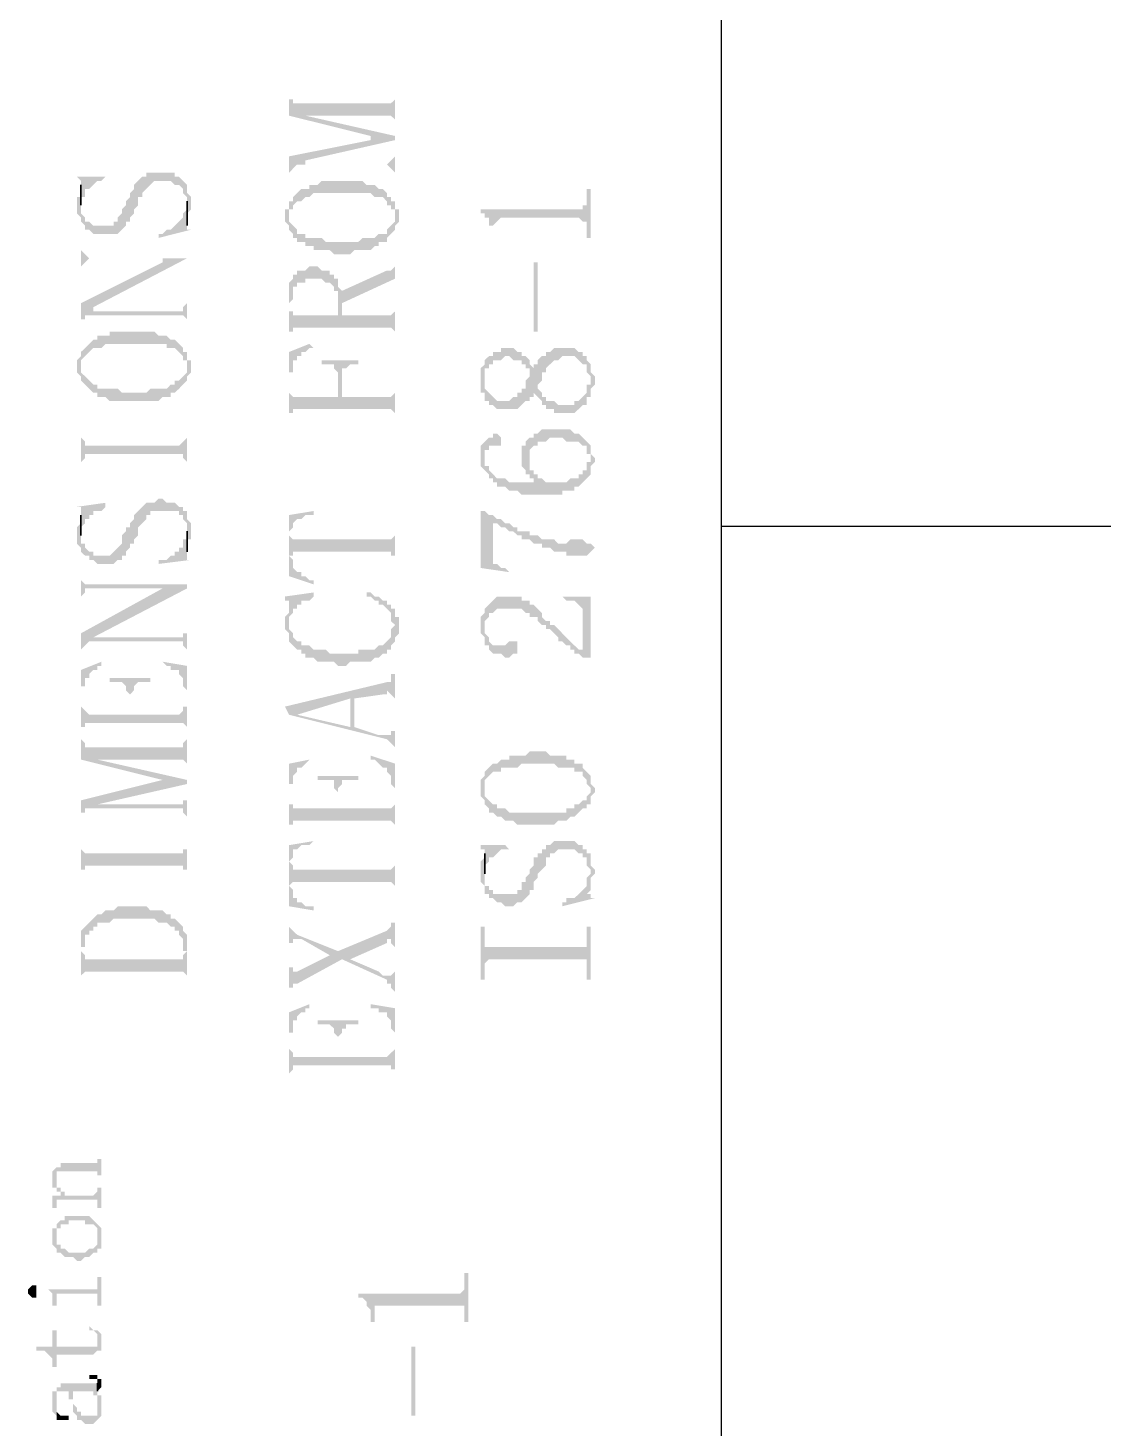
# Model space of a CAD drawing. Header units: inches. Extents: x 3613 to 8393, y -2205 to -794.
# Drawn here: x 3625.07 to 3636.98, y -1324.52 to -1309.01 of the extents above; entities that cross this region are included whole.
import ezdxf

# ---------------------------------------------------------------- set-up
doc = ezdxf.new("R2010")
doc.units = ezdxf.units.IN
doc.header["$MEASUREMENT"] = 0

msp = doc.modelspace()

# ---------------------------------------------------------------- hatches: boundary and pattern name
at = {"transparency": 33554559}
for points in [[(3627.961, -1309.758), (3627.961, -1309.984), (3628.864, -1310.209), (3628.864, -1310.255), (3629.135, -1310.255), (3629.135, -1310.209), (3628.142, -1309.984), (3628.142, -1309.984), (3628.051, -1309.848), (3628.006, -1309.848), (3628.006, -1309.803), (3627.961, -1309.803)], [(3628.051, -1309.848), (3628.142, -1309.984), (3629.089, -1309.984), (3629.135, -1310.029), (3629.135, -1310.074), (3629.135, -1309.758), (3629.135, -1309.803), (3629.135, -1309.803), (3629.089, -1309.848), (3629.044, -1309.848)], [(3627.961, -1310.435), (3627.961, -1310.616), (3627.961, -1310.616), (3628.006, -1310.57), (3628.006, -1310.57), (3628.051, -1310.525), (3628.142, -1310.48), (3629.135, -1310.255), (3628.864, -1310.255)], [(3628.051, -1310.525), (3629.044, -1310.525), (3629.089, -1310.57), (3629.089, -1310.57), (3629.135, -1310.616), (3629.135, -1310.435), (3629.135, -1310.435), (3629.089, -1310.48), (3629.089, -1310.48), (3629.044, -1310.525), (3628.142, -1310.525), (3628.142, -1310.48)], [(3625.614, -1310.977), (3625.614, -1311.067), (3625.614, -1311.067), (3625.659, -1311.112), (3625.659, -1311.157), (3625.659, -1311.157), (3625.705, -1311.202), (3625.705, -1311.247), (3625.75, -1311.247), (3625.795, -1311.293), (3626.066, -1311.293), (3626.111, -1311.247), (3626.111, -1311.247), (3626.156, -1311.202), (3626.156, -1311.157), (3626.201, -1311.157), (3626.201, -1311.112), (3626.246, -1311.067), (3626.246, -1311.022), (3626.291, -1310.977), (3626.291, -1310.886), (3626.336, -1310.886), (3626.336, -1310.841), (3626.382, -1310.796), (3626.382, -1310.796), (3626.427, -1310.751), (3626.427, -1310.751), (3626.472, -1310.706), (3626.652, -1310.706), (3626.697, -1310.751), (3626.743, -1310.751), (3626.788, -1310.796), (3626.788, -1310.841), (3626.833, -1310.886), (3626.833, -1311.112), (3626.833, -1311.067), (3626.833, -1311.067), (3626.878, -1311.022), (3626.878, -1310.932), (3626.878, -1310.886), (3626.878, -1310.886), (3626.833, -1310.841), (3626.833, -1310.751), (3626.833, -1310.751), (3626.788, -1310.706), (3626.788, -1310.706), (3626.743, -1310.661), (3626.697, -1310.661), (3626.697, -1310.616), (3626.382, -1310.616), (3626.382, -1310.661), (3626.336, -1310.661), (3626.291, -1310.706), (3626.291, -1310.706), (3626.246, -1310.751), (3626.246, -1310.796), (3626.246, -1310.796), (3626.201, -1310.841), (3626.201, -1310.886), (3626.156, -1310.932), (3626.156, -1310.977), (3626.111, -1311.022), (3626.111, -1311.067), (3626.111, -1311.067), (3626.066, -1311.112), (3626.066, -1311.157), (3626.02, -1311.157), (3626.02, -1311.202), (3625.795, -1311.202), (3625.75, -1311.157), (3625.705, -1311.157), (3625.705, -1311.112), (3625.705, -1311.112), (3625.659, -1311.067), (3625.659, -1310.796), (3625.659, -1310.886), (3625.614, -1310.886), (3625.614, -1310.932)], [(3625.614, -1310.661), (3625.659, -1310.706), (3625.659, -1310.886), (3625.705, -1310.886), (3625.705, -1310.796), (3625.75, -1310.796), (3625.795, -1310.751), (3625.795, -1310.751), (3625.84, -1310.706), (3625.885, -1310.706), (3625.93, -1310.661), (3625.93, -1310.661)], [(3627.961, -1310.932), (3627.961, -1311.112), (3627.961, -1311.022), (3628.006, -1311.022), (3628.006, -1310.977), (3628.051, -1310.932), (3628.097, -1310.932), (3628.142, -1310.886), (3628.187, -1310.886), (3628.232, -1310.841), (3628.864, -1310.841), (3628.909, -1310.886), (3628.999, -1310.886), (3629.044, -1310.932), (3629.044, -1310.977), (3629.089, -1310.977), (3629.089, -1311.022), (3629.135, -1311.022), (3629.135, -1311.112), (3629.135, -1310.932), (3629.089, -1310.932), (3629.089, -1310.886), (3629.044, -1310.886), (3629.044, -1310.841), (3628.999, -1310.796), (3628.954, -1310.796), (3628.909, -1310.751), (3628.819, -1310.751), (3628.774, -1310.706), (3628.322, -1310.706), (3628.277, -1310.751), (3628.187, -1310.751), (3628.187, -1310.796), (3628.097, -1310.796), (3628.051, -1310.841), (3628.051, -1310.841), (3628.006, -1310.886), (3628.006, -1310.932)], [(3630.082, -1311.022), (3630.082, -1311.067), (3630.127, -1311.067), (3630.127, -1311.112), (3630.173, -1311.112), (3630.173, -1311.202), (3630.218, -1311.202), (3630.218, -1311.338), (3630.218, -1311.202), (3630.263, -1311.157), (3630.263, -1311.157), (3630.308, -1311.112), (3631.166, -1311.112), (3631.211, -1311.157), (3631.256, -1311.157), (3631.256, -1311.202), (3631.256, -1311.338), (3631.301, -1311.338), (3631.301, -1310.796), (3631.256, -1310.796), (3631.256, -1310.932), (3631.256, -1310.977), (3631.211, -1310.977), (3631.211, -1311.022), (3631.166, -1311.022)], [(3626.517, -1311.293), (3626.517, -1311.338), (3626.878, -1311.247), (3626.833, -1311.247), (3626.833, -1311.202), (3626.833, -1311.022), (3626.788, -1311.067), (3626.788, -1311.112), (3626.743, -1311.157), (3626.743, -1311.157), (3626.697, -1311.202), (3626.697, -1311.202), (3626.652, -1311.247), (3626.607, -1311.247), (3626.562, -1311.293)], [(3627.916, -1311.112), (3627.916, -1311.157), (3627.916, -1311.157), (3627.961, -1311.202), (3627.961, -1311.247), (3627.961, -1311.247), (3628.006, -1311.293), (3628.006, -1311.338), (3628.051, -1311.338), (3628.051, -1311.383), (3628.142, -1311.383), (3628.142, -1311.428), (3628.232, -1311.428), (3628.232, -1311.473), (3628.412, -1311.473), (3628.458, -1311.518), (3628.638, -1311.518), (3628.683, -1311.473), (3628.864, -1311.473), (3628.909, -1311.428), (3628.954, -1311.428), (3628.954, -1311.383), (3629.044, -1311.383), (3629.044, -1311.338), (3629.089, -1311.293), (3629.089, -1311.293), (3629.135, -1311.247), (3629.135, -1311.202), (3629.18, -1311.157), (3629.18, -1311.022), (3629.135, -1311.022), (3629.135, -1310.932), (3629.135, -1311.112), (3629.135, -1311.157), (3629.135, -1311.157), (3629.089, -1311.202), (3629.089, -1311.202), (3629.044, -1311.247), (3629.044, -1311.293), (3628.954, -1311.293), (3628.909, -1311.338), (3628.774, -1311.338), (3628.728, -1311.383), (3628.367, -1311.383), (3628.322, -1311.338), (3628.142, -1311.338), (3628.142, -1311.293), (3628.051, -1311.293), (3628.051, -1311.247), (3628.006, -1311.202), (3628.006, -1311.202), (3627.961, -1311.157), (3627.961, -1311.112), (3627.961, -1310.932), (3627.961, -1311.022), (3627.916, -1311.022), (3627.916, -1311.067)], [(3625.659, -1311.428), (3625.659, -1311.699), (3625.659, -1311.654), (3625.705, -1311.609), (3625.705, -1311.609), (3625.75, -1311.563), (3626.562, -1311.563), (3626.562, -1311.609), (3626.833, -1311.563), (3625.75, -1311.563), (3625.705, -1311.518), (3625.705, -1311.518), (3625.659, -1311.473)], [(3625.659, -1312.06), (3625.659, -1312.285), (3625.659, -1312.24), (3625.705, -1312.24), (3625.705, -1312.195), (3625.75, -1312.195), (3625.795, -1312.105), (3626.833, -1311.563), (3626.562, -1311.609)], [(3627.961, -1312.015), (3627.961, -1312.421), (3627.961, -1312.06), (3628.006, -1312.015), (3628.006, -1311.924), (3628.006, -1311.879), (3628.051, -1311.879), (3628.051, -1311.834), (3628.142, -1311.834), (3628.142, -1311.789), (3628.322, -1311.789), (3628.367, -1311.834), (3628.412, -1311.834), (3628.458, -1311.879), (3628.458, -1311.924), (3628.503, -1311.924), (3628.503, -1312.195), (3628.503, -1311.789), (3628.458, -1311.789), (3628.458, -1311.744), (3628.412, -1311.744), (3628.412, -1311.699), (3628.322, -1311.699), (3628.277, -1311.654), (3628.187, -1311.654), (3628.142, -1311.699), (3628.051, -1311.699), (3628.051, -1311.744), (3628.006, -1311.744), (3628.006, -1311.789), (3628.006, -1311.789), (3627.961, -1311.834), (3627.961, -1311.879), (3627.961, -1311.97)], [(3628.548, -1311.924), (3628.548, -1312.06), (3629.135, -1311.789), (3629.135, -1311.609), (3629.135, -1311.654), (3629.135, -1311.654), (3629.089, -1311.699), (3629.044, -1311.699)], [(3630.714, -1312.376), (3630.714, -1311.609), (3630.669, -1311.609), (3630.669, -1312.376)], [(3627.961, -1312.376), (3628.006, -1312.376), (3628.006, -1312.331), (3629.089, -1312.331), (3629.135, -1312.376), (3629.135, -1312.421), (3629.135, -1312.105), (3629.135, -1312.15), (3629.135, -1312.15), (3629.089, -1312.195), (3628.548, -1312.195), (3628.548, -1311.924), (3628.548, -1311.924), (3628.503, -1311.879), (3628.503, -1311.834), (3628.503, -1312.195), (3628.006, -1312.195), (3628.006, -1312.15), (3627.961, -1312.15), (3627.961, -1312.06)], [(3625.75, -1312.195), (3626.788, -1312.195), (3626.833, -1312.24), (3626.833, -1312.285), (3626.833, -1312.015), (3626.833, -1312.06), (3626.788, -1312.105), (3626.788, -1312.15), (3625.795, -1312.15), (3625.795, -1312.105)], [(3625.659, -1312.601), (3625.659, -1312.782), (3625.659, -1312.692), (3625.705, -1312.647), (3625.705, -1312.647), (3625.75, -1312.601), (3625.75, -1312.601), (3625.795, -1312.556), (3625.885, -1312.556), (3625.93, -1312.511), (3626.607, -1312.511), (3626.607, -1312.556), (3626.697, -1312.556), (3626.743, -1312.601), (3626.743, -1312.601), (3626.788, -1312.647), (3626.788, -1312.692), (3626.833, -1312.692), (3626.833, -1312.782), (3626.833, -1312.601), (3626.788, -1312.601), (3626.788, -1312.556), (3626.743, -1312.511), (3626.743, -1312.511), (3626.697, -1312.466), (3626.652, -1312.466), (3626.607, -1312.421), (3626.517, -1312.421), (3626.472, -1312.376), (3625.975, -1312.376), (3625.975, -1312.421), (3625.84, -1312.421), (3625.84, -1312.466), (3625.795, -1312.466), (3625.75, -1312.511), (3625.75, -1312.511), (3625.705, -1312.556), (3625.705, -1312.556)], [(3625.614, -1312.782), (3625.614, -1312.827), (3625.659, -1312.872), (3625.659, -1312.917), (3625.705, -1312.962), (3625.705, -1312.962), (3625.75, -1313.008), (3625.75, -1313.008), (3625.795, -1313.053), (3625.84, -1313.053), (3625.84, -1313.098), (3625.93, -1313.098), (3625.975, -1313.143), (3626.517, -1313.143), (3626.562, -1313.098), (3626.652, -1313.098), (3626.652, -1313.053), (3626.697, -1313.053), (3626.743, -1313.008), (3626.743, -1313.008), (3626.788, -1312.962), (3626.788, -1312.962), (3626.833, -1312.917), (3626.833, -1312.872), (3626.833, -1312.872), (3626.878, -1312.827), (3626.878, -1312.782), (3626.878, -1312.692), (3626.833, -1312.692), (3626.833, -1312.601), (3626.833, -1312.782), (3626.833, -1312.827), (3626.788, -1312.872), (3626.788, -1312.872), (3626.743, -1312.917), (3626.697, -1312.917), (3626.697, -1312.962), (3626.652, -1312.962), (3626.607, -1313.008), (3626.427, -1313.008), (3626.382, -1313.053), (3626.111, -1313.053), (3626.066, -1313.008), (3625.84, -1313.008), (3625.84, -1312.962), (3625.795, -1312.962), (3625.75, -1312.917), (3625.75, -1312.917), (3625.705, -1312.872), (3625.705, -1312.872), (3625.659, -1312.827), (3625.659, -1312.782), (3625.659, -1312.601), (3625.659, -1312.647), (3625.659, -1312.647), (3625.614, -1312.692), (3625.614, -1312.737)], [(3627.961, -1312.601), (3627.961, -1313.324), (3627.961, -1312.827), (3628.006, -1312.827), (3628.006, -1312.692), (3628.051, -1312.692), (3628.051, -1312.647), (3628.097, -1312.647), (3628.097, -1312.601), (3628.142, -1312.601), (3628.187, -1312.556), (3628.232, -1312.556), (3628.187, -1312.511)], [(3630.082, -1312.917), (3630.082, -1313.053), (3630.127, -1313.053), (3630.127, -1313.143), (3630.173, -1313.143), (3630.173, -1313.188), (3630.218, -1313.188), (3630.263, -1313.233), (3630.489, -1313.233), (3630.534, -1313.188), (3630.534, -1313.188), (3630.579, -1313.143), (3630.624, -1313.143), (3630.624, -1313.098), (3630.669, -1313.098), (3630.669, -1313.053), (3630.669, -1313.053), (3630.714, -1313.098), (3630.714, -1312.962), (3630.714, -1312.962), (3630.759, -1312.917), (3630.759, -1312.827), (3630.804, -1312.827), (3630.804, -1312.782), (3630.85, -1312.737), (3630.85, -1312.737), (3630.895, -1312.692), (3630.94, -1312.692), (3630.985, -1312.647), (3631.12, -1312.647), (3631.166, -1312.692), (3631.166, -1312.692), (3631.211, -1312.737), (3631.256, -1312.737), (3631.256, -1312.782), (3631.256, -1312.827), (3631.301, -1312.872), (3631.301, -1313.098), (3631.301, -1313.008), (3631.301, -1313.008), (3631.346, -1312.962), (3631.346, -1312.872), (3631.301, -1312.827), (3631.301, -1312.782), (3631.301, -1312.737), (3631.256, -1312.692), (3631.256, -1312.647), (3631.211, -1312.647), (3631.211, -1312.601), (3631.166, -1312.601), (3631.12, -1312.556), (3630.895, -1312.556), (3630.85, -1312.601), (3630.804, -1312.601), (3630.804, -1312.647), (3630.759, -1312.647), (3630.714, -1312.692), (3630.714, -1312.737), (3630.669, -1312.737), (3630.669, -1312.782), (3630.669, -1312.782), (3630.624, -1312.737), (3630.624, -1312.827), (3630.624, -1312.872), (3630.579, -1312.917), (3630.579, -1313.008), (3630.534, -1313.008), (3630.534, -1313.053), (3630.489, -1313.053), (3630.489, -1313.098), (3630.443, -1313.098), (3630.398, -1313.143), (3630.263, -1313.143), (3630.218, -1313.098), (3630.218, -1313.098), (3630.173, -1313.053), (3630.173, -1313.053), (3630.127, -1313.008), (3630.127, -1312.962), (3630.127, -1312.737), (3630.127, -1312.737), (3630.082, -1312.782), (3630.082, -1312.872)], [(3630.127, -1312.737), (3630.127, -1312.917), (3630.127, -1312.782), (3630.173, -1312.782), (3630.173, -1312.737), (3630.218, -1312.737), (3630.218, -1312.692), (3630.308, -1312.692), (3630.353, -1312.647), (3630.398, -1312.647), (3630.443, -1312.692), (3630.534, -1312.692), (3630.534, -1312.737), (3630.579, -1312.737), (3630.579, -1312.782), (3630.624, -1312.782), (3630.624, -1312.827), (3630.624, -1312.737), (3630.624, -1312.692), (3630.579, -1312.647), (3630.534, -1312.647), (3630.534, -1312.601), (3630.489, -1312.601), (3630.443, -1312.556), (3630.308, -1312.556), (3630.308, -1312.601), (3630.218, -1312.601), (3630.218, -1312.647), (3630.173, -1312.647), (3630.127, -1312.692)], [(3628.322, -1312.692), (3628.322, -1312.737), (3628.458, -1312.737), (3628.458, -1312.782), (3628.458, -1312.782), (3628.503, -1312.827), (3628.503, -1313.098), (3628.548, -1312.872), (3628.548, -1312.782), (3628.593, -1312.782), (3628.638, -1312.737), (3628.728, -1312.737), (3628.728, -1312.692)], [(3627.961, -1313.278), (3628.006, -1313.278), (3628.006, -1313.233), (3629.089, -1313.233), (3629.135, -1313.278), (3629.135, -1313.324), (3629.135, -1313.008), (3629.135, -1313.053), (3629.135, -1313.053), (3629.089, -1313.098), (3628.548, -1313.098), (3628.548, -1312.872), (3628.503, -1313.098), (3628.006, -1313.098), (3627.961, -1313.053), (3627.961, -1312.872)], [(3630.714, -1313.098), (3630.714, -1313.098), (3630.759, -1313.143), (3630.759, -1313.188), (3630.804, -1313.188), (3630.804, -1313.233), (3630.895, -1313.233), (3630.895, -1313.278), (3631.12, -1313.278), (3631.166, -1313.233), (3631.166, -1313.233), (3631.211, -1313.188), (3631.256, -1313.188), (3631.256, -1313.098), (3631.301, -1313.098), (3631.301, -1312.917), (3631.301, -1312.962), (3631.256, -1312.962), (3631.256, -1313.053), (3631.256, -1313.053), (3631.211, -1313.098), (3631.211, -1313.098), (3631.166, -1313.143), (3631.12, -1313.143), (3631.12, -1313.188), (3630.94, -1313.188), (3630.895, -1313.143), (3630.804, -1313.143), (3630.804, -1313.098), (3630.759, -1313.098), (3630.759, -1313.053), (3630.714, -1313.008), (3630.714, -1313.008)], [(3625.659, -1313.414), (3625.659, -1313.955), (3625.659, -1313.82), (3625.705, -1313.775), (3625.705, -1313.73), (3626.788, -1313.73), (3626.788, -1313.775), (3626.788, -1313.775), (3626.833, -1313.82), (3626.833, -1313.955), (3626.833, -1313.414), (3626.833, -1313.549), (3626.788, -1313.594), (3626.788, -1313.594), (3626.743, -1313.639), (3625.705, -1313.639), (3625.705, -1313.594), (3625.705, -1313.594), (3625.659, -1313.549)], [(3630.127, -1313.594), (3630.127, -1313.775), (3630.127, -1313.685), (3630.173, -1313.685), (3630.173, -1313.639), (3630.308, -1313.639), (3630.308, -1313.549), (3630.308, -1313.549), (3630.263, -1313.504), (3630.218, -1313.504), (3630.218, -1313.549), (3630.173, -1313.549)], [(3630.534, -1313.775), (3630.534, -1313.865), (3630.579, -1313.91), (3630.579, -1313.955), (3630.624, -1313.955), (3630.624, -1313.73), (3630.624, -1313.685), (3630.669, -1313.639), (3630.714, -1313.639), (3630.714, -1313.594), (3630.804, -1313.594), (3630.85, -1313.549), (3630.985, -1313.549), (3631.03, -1313.594), (3631.166, -1313.594), (3631.211, -1313.639), (3631.256, -1313.639), (3631.256, -1313.73), (3631.301, -1313.73), (3631.301, -1313.955), (3631.301, -1313.865), (3631.346, -1313.82), (3631.346, -1313.775), (3631.346, -1313.775), (3631.301, -1313.73), (3631.301, -1313.685), (3631.301, -1313.639), (3631.256, -1313.594), (3631.256, -1313.594), (3631.211, -1313.549), (3631.211, -1313.549), (3631.166, -1313.504), (3631.12, -1313.504), (3631.075, -1313.459), (3630.759, -1313.459), (3630.714, -1313.504), (3630.669, -1313.504), (3630.669, -1313.549), (3630.624, -1313.549), (3630.579, -1313.594), (3630.579, -1313.639), (3630.534, -1313.639), (3630.534, -1313.73)], [(3630.082, -1313.73), (3630.082, -1313.82), (3630.082, -1313.865), (3630.127, -1313.91), (3630.127, -1313.91), (3630.173, -1313.955), (3630.173, -1314.001), (3630.218, -1314.001), (3630.218, -1314.046), (3630.263, -1314.046), (3630.263, -1314.091), (3630.353, -1314.091), (3630.398, -1314.136), (3630.489, -1314.136), (3630.534, -1314.181), (3630.985, -1314.181), (3630.985, -1314.136), (3631.12, -1314.136), (3631.12, -1314.091), (3631.166, -1314.091), (3631.211, -1314.046), (3631.211, -1314.046), (3631.256, -1314.001), (3631.256, -1314.001), (3631.301, -1313.955), (3631.301, -1313.775), (3631.301, -1313.82), (3631.256, -1313.82), (3631.256, -1313.91), (3631.211, -1313.91), (3631.211, -1313.955), (3631.166, -1313.955), (3631.166, -1314.001), (3631.075, -1314.001), (3631.03, -1314.046), (3630.804, -1314.046), (3630.759, -1314.001), (3630.714, -1314.046), (3630.398, -1314.046), (3630.353, -1314.001), (3630.263, -1314.001), (3630.218, -1313.955), (3630.218, -1313.955), (3630.173, -1313.91), (3630.173, -1313.865), (3630.127, -1313.865), (3630.127, -1313.775), (3630.127, -1313.594), (3630.082, -1313.639), (3630.082, -1313.685), (3630.082, -1313.685)], [(3630.624, -1313.955), (3630.624, -1314.001), (3630.669, -1314.001), (3630.669, -1314.046), (3630.714, -1314.046), (3630.759, -1314.001), (3630.714, -1314.001), (3630.714, -1313.955), (3630.669, -1313.955), (3630.669, -1313.91), (3630.624, -1313.91), (3630.624, -1313.865), (3630.624, -1313.775)], [(3625.614, -1314.632), (3625.614, -1314.723), (3625.659, -1314.768), (3625.659, -1314.813), (3625.705, -1314.858), (3625.75, -1314.858), (3625.75, -1314.903), (3625.795, -1314.903), (3625.84, -1314.948), (3626.02, -1314.948), (3626.066, -1314.903), (3626.111, -1314.903), (3626.111, -1314.858), (3626.156, -1314.858), (3626.156, -1314.813), (3626.156, -1314.813), (3626.201, -1314.768), (3626.201, -1314.723), (3626.246, -1314.723), (3626.246, -1314.677), (3626.291, -1314.632), (3626.291, -1314.542), (3626.336, -1314.497), (3626.336, -1314.497), (3626.382, -1314.452), (3626.382, -1314.407), (3626.427, -1314.407), (3626.427, -1314.362), (3626.743, -1314.362), (3626.743, -1314.407), (3626.788, -1314.407), (3626.788, -1314.452), (3626.788, -1314.452), (3626.833, -1314.497), (3626.833, -1314.768), (3626.833, -1314.677), (3626.878, -1314.677), (3626.878, -1314.587), (3626.878, -1314.497), (3626.833, -1314.452), (3626.833, -1314.362), (3626.788, -1314.362), (3626.788, -1314.316), (3626.743, -1314.316), (3626.697, -1314.271), (3626.607, -1314.271), (3626.562, -1314.226), (3626.517, -1314.226), (3626.472, -1314.271), (3626.382, -1314.271), (3626.336, -1314.316), (3626.336, -1314.316), (3626.291, -1314.362), (3626.291, -1314.362), (3626.246, -1314.407), (3626.246, -1314.452), (3626.201, -1314.497), (3626.201, -1314.542), (3626.156, -1314.542), (3626.156, -1314.587), (3626.111, -1314.632), (3626.111, -1314.723), (3626.066, -1314.768), (3626.066, -1314.768), (3626.02, -1314.813), (3626.02, -1314.813), (3625.975, -1314.858), (3625.795, -1314.858), (3625.795, -1314.813), (3625.75, -1314.813), (3625.705, -1314.768), (3625.705, -1314.723), (3625.659, -1314.723), (3625.659, -1314.452), (3625.659, -1314.497), (3625.659, -1314.497), (3625.614, -1314.542), (3625.614, -1314.587)], [(3625.614, -1314.316), (3625.659, -1314.316), (3625.659, -1314.362), (3625.659, -1314.542), (3625.705, -1314.497), (3625.705, -1314.452), (3625.75, -1314.452), (3625.75, -1314.407), (3625.795, -1314.407), (3625.795, -1314.362), (3625.885, -1314.362), (3625.93, -1314.316), (3625.93, -1314.271)], [(3627.961, -1314.407), (3627.961, -1314.632), (3627.961, -1314.587), (3628.006, -1314.542), (3628.006, -1314.497), (3628.006, -1314.497), (3628.051, -1314.452), (3628.097, -1314.452), (3628.142, -1314.407), (3628.232, -1314.407), (3628.232, -1314.362)], [(3627.961, -1314.407), (3627.961, -1315.084), (3628.232, -1315.174), (3628.232, -1315.129), (3628.187, -1315.129), (3628.142, -1315.084), (3628.097, -1315.084), (3628.097, -1315.039), (3628.051, -1315.039), (3628.006, -1314.993), (3628.006, -1314.903), (3627.961, -1314.858), (3627.961, -1314.632)], [(3630.082, -1314.362), (3630.082, -1314.993), (3630.398, -1315.039), (3630.398, -1315.039), (3630.353, -1314.993), (3630.308, -1314.993), (3630.263, -1314.948), (3630.218, -1314.948), (3630.218, -1314.452), (3630.173, -1314.407), (3630.127, -1314.362)], [(3630.173, -1314.407), (3630.218, -1314.452), (3630.218, -1314.497), (3630.263, -1314.497), (3630.308, -1314.542), (3630.353, -1314.542), (3630.398, -1314.587), (3630.443, -1314.587), (3630.489, -1314.632), (3630.534, -1314.632), (3630.534, -1314.677), (3630.624, -1314.677), (3630.669, -1314.723), (3630.759, -1314.723), (3630.759, -1314.768), (3630.85, -1314.768), (3630.895, -1314.813), (3631.03, -1314.813), (3631.03, -1314.858), (3631.256, -1314.858), (3631.301, -1314.813), (3631.301, -1314.813), (3631.346, -1314.768), (3631.301, -1314.723), (3631.256, -1314.723), (3631.211, -1314.677), (3631.075, -1314.677), (3631.03, -1314.723), (3630.94, -1314.723), (3630.895, -1314.677), (3630.759, -1314.677), (3630.714, -1314.632), (3630.624, -1314.632), (3630.624, -1314.587), (3630.489, -1314.587), (3630.489, -1314.542), (3630.443, -1314.542), (3630.398, -1314.497), (3630.353, -1314.497), (3630.308, -1314.452), (3630.263, -1314.452), (3630.218, -1314.407)], [(3627.961, -1314.632), (3627.961, -1314.858), (3628.006, -1314.858), (3628.006, -1314.813), (3629.089, -1314.813), (3629.089, -1314.858), (3629.135, -1314.858), (3629.135, -1314.948), (3629.135, -1314.587), (3629.135, -1314.632), (3629.135, -1314.632), (3629.089, -1314.677), (3628.006, -1314.677)], [(3626.517, -1314.903), (3626.517, -1314.948), (3626.878, -1314.903), (3626.833, -1314.903), (3626.833, -1314.858), (3626.833, -1314.677), (3626.788, -1314.677), (3626.788, -1314.768), (3626.743, -1314.768), (3626.743, -1314.813), (3626.697, -1314.813), (3626.697, -1314.858), (3626.652, -1314.858), (3626.607, -1314.903), (3626.562, -1314.903)], [(3625.659, -1315.039), (3625.659, -1315.354), (3625.659, -1315.309), (3625.705, -1315.264), (3625.705, -1315.219), (3626.833, -1315.219), (3626.833, -1315.174), (3625.705, -1315.174), (3625.659, -1315.129)], [(3625.659, -1315.716), (3625.659, -1315.941), (3625.659, -1315.896), (3625.705, -1315.851), (3625.705, -1315.851), (3625.75, -1315.806), (3625.795, -1315.761), (3626.833, -1315.219), (3626.562, -1315.219)], [(3627.916, -1315.309), (3627.916, -1315.354), (3627.961, -1315.354), (3627.961, -1315.761), (3627.961, -1315.535), (3628.006, -1315.49), (3628.006, -1315.445), (3628.051, -1315.445), (3628.051, -1315.4), (3628.097, -1315.4), (3628.097, -1315.354), (3628.187, -1315.354), (3628.232, -1315.309), (3628.232, -1315.264)], [(3628.819, -1315.309), (3628.864, -1315.309), (3628.909, -1315.354), (3628.954, -1315.354), (3628.954, -1315.4), (3628.999, -1315.4), (3629.044, -1315.445), (3629.044, -1315.445), (3629.089, -1315.49), (3629.089, -1315.535), (3629.089, -1315.58), (3629.135, -1315.625), (3629.135, -1315.445), (3629.089, -1315.445), (3629.089, -1315.4), (3629.044, -1315.4), (3629.044, -1315.354), (3628.999, -1315.354), (3628.954, -1315.309), (3628.909, -1315.309), (3628.864, -1315.264), (3628.819, -1315.264)], [(3627.916, -1315.58), (3627.916, -1315.625), (3627.916, -1315.67), (3627.961, -1315.716), (3627.961, -1315.761), (3627.961, -1315.4), (3627.961, -1315.445), (3627.961, -1315.49), (3627.916, -1315.535)], [(3630.082, -1315.625), (3630.082, -1315.716), (3630.082, -1315.716), (3630.127, -1315.761), (3630.127, -1315.806), (3630.127, -1315.58), (3630.127, -1315.58), (3630.173, -1315.535), (3630.173, -1315.49), (3630.218, -1315.49), (3630.263, -1315.445), (3630.534, -1315.445), (3630.579, -1315.49), (3630.624, -1315.49), (3630.624, -1315.535), (3630.714, -1315.535), (3630.714, -1315.58), (3630.759, -1315.625), (3630.804, -1315.625), (3630.804, -1315.67), (3630.85, -1315.67), (3630.895, -1315.716), (3630.895, -1315.716), (3630.94, -1315.761), (3630.94, -1315.806), (3630.985, -1315.806), (3631.03, -1315.851), (3631.075, -1315.851), (3631.075, -1315.896), (3631.12, -1315.896), (3631.12, -1315.941), (3631.166, -1315.941), (3631.211, -1315.986), (3631.211, -1315.896), (3631.166, -1315.896), (3631.12, -1315.851), (3631.12, -1315.851), (3631.075, -1315.806), (3631.03, -1315.761), (3631.03, -1315.761), (3630.985, -1315.716), (3630.985, -1315.716), (3630.94, -1315.67), (3630.94, -1315.67), (3630.895, -1315.625), (3630.85, -1315.625), (3630.85, -1315.58), (3630.804, -1315.58), (3630.759, -1315.535), (3630.759, -1315.49), (3630.714, -1315.445), (3630.714, -1315.445), (3630.669, -1315.4), (3630.624, -1315.4), (3630.624, -1315.354), (3630.534, -1315.354), (3630.534, -1315.309), (3630.263, -1315.309), (3630.218, -1315.354), (3630.218, -1315.354), (3630.173, -1315.4), (3630.173, -1315.4), (3630.127, -1315.445), (3630.127, -1315.49), (3630.082, -1315.535), (3630.082, -1315.58)], [(3630.985, -1315.309), (3630.985, -1315.309), (3631.03, -1315.354), (3631.12, -1315.354), (3631.166, -1315.4), (3631.166, -1315.4), (3631.211, -1315.445), (3631.211, -1315.986), (3631.301, -1315.986), (3631.301, -1315.309)], [(3627.961, -1315.761), (3627.961, -1315.806), (3628.006, -1315.851), (3628.006, -1315.851), (3628.051, -1315.896), (3628.097, -1315.896), (3628.097, -1315.941), (3628.142, -1315.941), (3628.142, -1315.986), (3628.232, -1315.986), (3628.277, -1316.031), (3628.458, -1316.031), (3628.503, -1316.077), (3628.593, -1316.077), (3628.638, -1316.031), (3628.864, -1316.031), (3628.909, -1315.986), (3628.954, -1315.986), (3628.999, -1315.941), (3629.044, -1315.941), (3629.044, -1315.896), (3629.089, -1315.896), (3629.089, -1315.851), (3629.135, -1315.806), (3629.135, -1315.761), (3629.18, -1315.716), (3629.18, -1315.625), (3629.18, -1315.535), (3629.135, -1315.535), (3629.135, -1315.445), (3629.135, -1315.625), (3629.135, -1315.625), (3629.089, -1315.67), (3629.089, -1315.761), (3629.089, -1315.761), (3629.044, -1315.806), (3629.044, -1315.806), (3628.999, -1315.851), (3628.954, -1315.851), (3628.909, -1315.896), (3628.728, -1315.896), (3628.728, -1315.941), (3628.412, -1315.941), (3628.367, -1315.896), (3628.232, -1315.896), (3628.187, -1315.851), (3628.097, -1315.851), (3628.097, -1315.806), (3628.051, -1315.806), (3628.006, -1315.761), (3628.006, -1315.716), (3627.961, -1315.67), (3627.961, -1315.625)], [(3625.75, -1315.806), (3626.788, -1315.806), (3626.788, -1315.851), (3626.788, -1315.851), (3626.833, -1315.896), (3626.833, -1315.941), (3626.833, -1315.67), (3626.833, -1315.716), (3626.788, -1315.716), (3626.788, -1315.761), (3625.795, -1315.761)], [(3630.127, -1315.806), (3630.127, -1315.851), (3630.173, -1315.851), (3630.173, -1315.896), (3630.173, -1315.896), (3630.218, -1315.941), (3630.308, -1315.941), (3630.353, -1315.986), (3630.398, -1315.986), (3630.443, -1315.941), (3630.489, -1315.941), (3630.489, -1315.896), (3630.489, -1315.806), (3630.398, -1315.806), (3630.353, -1315.851), (3630.218, -1315.851), (3630.173, -1315.806), (3630.173, -1315.761), (3630.127, -1315.716), (3630.127, -1315.67)], [(3625.659, -1316.122), (3625.659, -1316.799), (3625.659, -1316.302), (3625.705, -1316.302), (3625.705, -1316.212), (3625.75, -1316.212), (3625.75, -1316.167), (3625.75, -1316.167), (3625.795, -1316.122), (3625.84, -1316.122), (3625.84, -1316.077), (3625.885, -1316.077), (3625.885, -1316.031)], [(3626.562, -1316.031), (3626.562, -1316.031), (3626.607, -1316.077), (3626.652, -1316.077), (3626.652, -1316.122), (3626.743, -1316.122), (3626.743, -1316.167), (3626.743, -1316.167), (3626.788, -1316.212), (3626.788, -1316.257), (3626.788, -1316.302), (3626.833, -1316.347), (3626.833, -1316.799), (3626.833, -1316.077)], [(3627.916, -1316.528), (3627.961, -1316.618), (3628.051, -1316.618), (3628.638, -1316.438), (3628.638, -1316.754), (3628.683, -1316.438), (3628.999, -1316.393), (3629.044, -1316.393), (3629.044, -1316.347), (3629.089, -1316.393), (3629.089, -1316.393), (3629.135, -1316.438), (3629.135, -1316.167), (3629.089, -1316.167), (3629.089, -1316.257), (3629.044, -1316.257)], [(3625.659, -1316.754), (3625.705, -1316.754), (3625.705, -1316.708), (3626.788, -1316.708), (3626.833, -1316.754), (3626.833, -1316.528), (3626.788, -1316.528), (3626.788, -1316.573), (3626.788, -1316.573), (3626.743, -1316.618), (3626.201, -1316.618), (3626.201, -1316.393), (3626.201, -1316.618), (3625.75, -1316.618), (3625.705, -1316.573), (3625.705, -1316.573), (3625.659, -1316.528), (3625.659, -1316.347)], [(3625.975, -1316.212), (3625.975, -1316.257), (3626.111, -1316.257), (3626.156, -1316.302), (3626.156, -1316.347), (3626.201, -1316.393), (3626.201, -1316.618), (3626.201, -1316.393), (3626.201, -1316.393), (3626.246, -1316.347), (3626.246, -1316.302), (3626.246, -1316.302), (3626.291, -1316.257), (3626.427, -1316.257), (3626.427, -1316.212)], [(3627.961, -1316.618), (3629.044, -1316.889), (3629.089, -1316.934), (3629.089, -1316.934), (3629.135, -1316.979), (3629.135, -1317.024), (3629.135, -1316.754), (3629.135, -1316.799), (3629.089, -1316.799), (3629.089, -1316.844), (3628.954, -1316.844), (3628.683, -1316.754), (3628.683, -1316.438), (3628.638, -1316.754), (3628.051, -1316.618), (3628.051, -1316.618)], [(3625.659, -1316.889), (3625.659, -1317.115), (3626.562, -1317.34), (3626.562, -1317.34), (3626.833, -1317.385), (3626.833, -1317.34), (3625.84, -1317.115), (3625.84, -1317.115), (3625.75, -1316.979), (3625.705, -1316.979), (3625.705, -1316.934), (3625.659, -1316.889)], [(3625.75, -1316.979), (3625.84, -1317.115), (3626.788, -1317.115), (3626.833, -1317.16), (3626.833, -1317.205), (3626.833, -1316.889), (3626.833, -1316.889), (3626.788, -1316.934), (3626.788, -1316.979), (3626.743, -1316.979)], [(3627.961, -1317.16), (3627.961, -1317.882), (3627.961, -1317.385), (3628.006, -1317.385), (3628.006, -1317.34), (3628.006, -1317.295), (3628.051, -1317.25), (3628.051, -1317.205), (3628.097, -1317.205), (3628.142, -1317.16), (3628.142, -1317.16), (3628.187, -1317.115), (3628.187, -1317.115)], [(3628.864, -1317.115), (3628.909, -1317.115), (3628.954, -1317.16), (3628.954, -1317.16), (3628.999, -1317.205), (3629.044, -1317.205), (3629.044, -1317.25), (3629.044, -1317.25), (3629.089, -1317.295), (3629.089, -1317.385), (3629.135, -1317.431), (3629.135, -1317.882), (3629.135, -1317.16), (3628.864, -1317.07)], [(3630.127, -1317.295), (3630.127, -1317.431), (3630.127, -1317.385), (3630.127, -1317.34), (3630.173, -1317.295), (3630.173, -1317.295), (3630.218, -1317.25), (3630.308, -1317.25), (3630.308, -1317.205), (3630.489, -1317.205), (3630.534, -1317.16), (3630.895, -1317.16), (3630.94, -1317.205), (3631.12, -1317.205), (3631.12, -1317.25), (3631.211, -1317.25), (3631.211, -1317.295), (3631.256, -1317.34), (3631.256, -1317.385), (3631.301, -1317.431), (3631.301, -1317.295), (3631.256, -1317.25), (3631.256, -1317.25), (3631.211, -1317.205), (3631.211, -1317.16), (3631.12, -1317.16), (3631.12, -1317.115), (3631.03, -1317.115), (3631.03, -1317.07), (3630.85, -1317.07), (3630.804, -1317.024), (3630.624, -1317.024), (3630.579, -1317.07), (3630.398, -1317.07), (3630.398, -1317.115), (3630.308, -1317.115), (3630.263, -1317.16), (3630.218, -1317.16), (3630.173, -1317.205), (3630.173, -1317.205), (3630.127, -1317.25)], [(3625.659, -1317.566), (3625.659, -1317.746), (3625.659, -1317.701), (3625.705, -1317.701), (3625.705, -1317.656), (3625.75, -1317.656), (3625.84, -1317.611), (3626.833, -1317.385), (3626.562, -1317.34)], [(3627.961, -1317.837), (3628.006, -1317.837), (3628.006, -1317.792), (3629.089, -1317.792), (3629.135, -1317.837), (3629.135, -1317.611), (3629.135, -1317.611), (3629.089, -1317.656), (3628.503, -1317.656), (3628.503, -1317.476), (3628.503, -1317.656), (3628.006, -1317.656), (3628.006, -1317.611), (3627.961, -1317.611), (3627.961, -1317.385)], [(3628.277, -1317.295), (3628.277, -1317.34), (3628.458, -1317.34), (3628.458, -1317.431), (3628.503, -1317.476), (3628.503, -1317.656), (3628.503, -1317.431), (3628.548, -1317.385), (3628.548, -1317.34), (3628.728, -1317.34), (3628.728, -1317.295)], [(3630.082, -1317.431), (3630.082, -1317.521), (3630.082, -1317.521), (3630.127, -1317.566), (3630.127, -1317.611), (3630.127, -1317.611), (3630.173, -1317.656), (3630.173, -1317.701), (3630.218, -1317.701), (3630.263, -1317.746), (3630.308, -1317.746), (3630.353, -1317.792), (3630.443, -1317.792), (3630.489, -1317.837), (3630.895, -1317.837), (3630.94, -1317.792), (3631.03, -1317.792), (3631.075, -1317.746), (3631.12, -1317.746), (3631.166, -1317.701), (3631.166, -1317.701), (3631.211, -1317.656), (3631.256, -1317.656), (3631.256, -1317.611), (3631.301, -1317.611), (3631.301, -1317.521), (3631.301, -1317.521), (3631.346, -1317.476), (3631.346, -1317.431), (3631.346, -1317.431), (3631.301, -1317.385), (3631.301, -1317.295), (3631.301, -1317.431), (3631.301, -1317.476), (3631.256, -1317.521), (3631.256, -1317.566), (3631.211, -1317.566), (3631.166, -1317.611), (3631.12, -1317.611), (3631.12, -1317.656), (3631.03, -1317.656), (3631.03, -1317.701), (3630.398, -1317.701), (3630.353, -1317.656), (3630.263, -1317.656), (3630.263, -1317.611), (3630.218, -1317.611), (3630.173, -1317.566), (3630.173, -1317.566), (3630.127, -1317.521), (3630.127, -1317.295), (3630.127, -1317.295), (3630.082, -1317.34), (3630.082, -1317.385), (3630.082, -1317.385)], [(3625.75, -1317.656), (3626.788, -1317.656), (3626.788, -1317.701), (3626.788, -1317.701), (3626.833, -1317.746), (3626.833, -1317.521), (3626.833, -1317.566), (3626.788, -1317.566), (3626.788, -1317.611), (3625.84, -1317.611)], [(3625.659, -1317.927), (3625.659, -1318.514), (3625.659, -1318.333), (3625.705, -1318.333), (3625.705, -1318.288), (3626.788, -1318.288), (3626.788, -1318.333), (3626.833, -1318.333), (3626.833, -1318.514), (3626.833, -1317.927), (3626.833, -1318.108), (3626.788, -1318.108), (3626.788, -1318.153), (3625.705, -1318.153), (3625.659, -1318.108)], [(3627.961, -1318.062), (3627.961, -1318.243), (3627.961, -1318.243), (3628.006, -1318.198), (3628.006, -1318.153), (3628.006, -1318.108), (3628.051, -1318.108), (3628.097, -1318.062), (3628.187, -1318.062), (3628.232, -1318.017), (3628.232, -1318.017)], [(3630.082, -1318.378), (3630.082, -1318.469), (3630.082, -1318.469), (3630.127, -1318.514), (3630.127, -1318.604), (3630.173, -1318.604), (3630.173, -1318.649), (3630.218, -1318.649), (3630.263, -1318.694), (3630.308, -1318.694), (3630.353, -1318.739), (3630.443, -1318.739), (3630.489, -1318.694), (3630.534, -1318.694), (3630.579, -1318.649), (3630.579, -1318.649), (3630.624, -1318.604), (3630.624, -1318.559), (3630.669, -1318.559), (3630.669, -1318.469), (3630.714, -1318.423), (3630.714, -1318.378), (3630.759, -1318.333), (3630.759, -1318.333), (3630.804, -1318.288), (3630.804, -1318.198), (3630.85, -1318.198), (3630.85, -1318.153), (3630.895, -1318.153), (3630.94, -1318.108), (3631.12, -1318.108), (3631.166, -1318.153), (3631.211, -1318.153), (3631.211, -1318.198), (3631.256, -1318.198), (3631.256, -1318.288), (3631.301, -1318.333), (3631.301, -1318.514), (3631.301, -1318.469), (3631.301, -1318.423), (3631.346, -1318.378), (3631.346, -1318.333), (3631.346, -1318.333), (3631.301, -1318.288), (3631.301, -1318.153), (3631.256, -1318.153), (3631.256, -1318.108), (3631.211, -1318.108), (3631.211, -1318.062), (3631.166, -1318.062), (3631.12, -1318.017), (3630.895, -1318.017), (3630.85, -1318.062), (3630.804, -1318.062), (3630.804, -1318.108), (3630.759, -1318.108), (3630.759, -1318.153), (3630.714, -1318.153), (3630.714, -1318.198), (3630.669, -1318.198), (3630.669, -1318.288), (3630.624, -1318.333), (3630.624, -1318.378), (3630.579, -1318.423), (3630.579, -1318.469), (3630.534, -1318.469), (3630.534, -1318.559), (3630.489, -1318.559), (3630.489, -1318.604), (3630.218, -1318.604), (3630.218, -1318.559), (3630.173, -1318.559), (3630.173, -1318.514), (3630.127, -1318.514), (3630.127, -1318.198), (3630.082, -1318.243), (3630.082, -1318.288), (3630.082, -1318.333)], [(3627.961, -1318.062), (3627.961, -1318.739), (3628.232, -1318.785), (3628.232, -1318.739), (3628.142, -1318.739), (3628.097, -1318.694), (3628.051, -1318.694), (3628.051, -1318.649), (3628.006, -1318.649), (3628.006, -1318.559), (3627.961, -1318.514), (3627.961, -1318.243)], [(3627.961, -1318.243), (3627.961, -1318.514), (3628.006, -1318.469), (3629.089, -1318.469), (3629.135, -1318.514), (3629.135, -1318.559), (3629.135, -1318.198), (3629.135, -1318.288), (3629.135, -1318.288), (3629.089, -1318.333), (3628.006, -1318.333), (3628.006, -1318.288)], [(3630.082, -1318.062), (3630.082, -1318.108), (3630.127, -1318.108), (3630.127, -1318.288), (3630.127, -1318.288), (3630.173, -1318.243), (3630.173, -1318.198), (3630.218, -1318.198), (3630.263, -1318.153), (3630.263, -1318.153), (3630.308, -1318.108), (3630.398, -1318.108), (3630.353, -1318.062)], [(3631.256, -1318.423), (3631.256, -1318.604), (3631.301, -1318.559), (3631.301, -1318.333), (3631.301, -1318.378)], [(3630.985, -1318.694), (3630.985, -1318.739), (3631.346, -1318.649), (3631.301, -1318.649), (3631.301, -1318.604), (3631.256, -1318.604), (3631.256, -1318.423), (3631.256, -1318.469), (3631.256, -1318.514), (3631.211, -1318.559), (3631.211, -1318.559), (3631.166, -1318.604), (3631.166, -1318.604), (3631.12, -1318.649), (3631.03, -1318.649), (3631.03, -1318.694)], [(3625.659, -1319.236), (3625.659, -1319.552), (3625.659, -1319.191), (3625.705, -1319.191), (3625.705, -1319.055), (3625.75, -1319.055), (3625.75, -1319.01), (3625.795, -1319.01), (3625.795, -1318.965), (3625.84, -1318.965), (3625.84, -1318.92), (3625.975, -1318.92), (3626.02, -1318.875), (3626.472, -1318.875), (3626.517, -1318.92), (3626.607, -1318.92), (3626.652, -1318.965), (3626.697, -1318.965), (3626.697, -1319.01), (3626.743, -1319.01), (3626.743, -1319.055), (3626.788, -1319.1), (3626.788, -1319.236), (3626.833, -1319.236), (3626.833, -1319.552), (3626.833, -1319.236), (3626.833, -1319.055), (3626.833, -1319.055), (3626.788, -1319.01), (3626.788, -1318.965), (3626.788, -1318.965), (3626.743, -1318.92), (3626.743, -1318.92), (3626.697, -1318.875), (3626.652, -1318.875), (3626.652, -1318.83), (3626.607, -1318.83), (3626.562, -1318.785), (3626.427, -1318.785), (3626.382, -1318.739), (3626.066, -1318.739), (3626.02, -1318.785), (3625.93, -1318.785), (3625.885, -1318.83), (3625.84, -1318.83), (3625.795, -1318.875), (3625.795, -1318.875), (3625.75, -1318.92), (3625.75, -1318.92), (3625.705, -1318.965), (3625.705, -1318.965), (3625.659, -1319.01), (3625.659, -1319.1), (3625.659, -1319.191)], [(3627.961, -1319.371), (3627.961, -1319.687), (3627.961, -1319.642), (3628.006, -1319.642), (3628.006, -1319.597), (3628.051, -1319.597), (3628.548, -1319.326), (3628.638, -1319.326), (3629.044, -1319.146), (3629.044, -1319.1), (3629.089, -1319.1), (3629.089, -1319.146), (3629.135, -1319.191), (3629.135, -1318.875), (3629.135, -1318.92), (3629.089, -1318.92), (3629.089, -1318.965), (3629.089, -1318.965), (3629.044, -1319.01), (3628.503, -1319.236), (3628.412, -1319.281), (3628.051, -1319.462), (3628.006, -1319.462), (3628.006, -1319.416), (3627.961, -1319.416)], [(3627.961, -1318.92), (3627.961, -1319.191), (3627.961, -1319.146), (3628.006, -1319.146), (3628.006, -1319.1), (3628.097, -1319.1), (3628.412, -1319.281), (3628.503, -1319.236), (3628.051, -1319.055), (3628.006, -1319.01), (3628.006, -1319.01), (3627.961, -1318.965)], [(3630.082, -1318.965), (3630.082, -1319.552), (3630.127, -1319.552), (3630.127, -1319.371), (3630.127, -1319.371), (3630.173, -1319.326), (3631.256, -1319.326), (3631.256, -1319.371), (3631.256, -1319.552), (3631.301, -1319.552), (3631.301, -1318.965), (3631.256, -1318.965), (3631.256, -1319.146), (3631.256, -1319.191), (3630.127, -1319.191), (3630.127, -1318.965)], [(3625.659, -1319.507), (3625.659, -1319.507), (3625.705, -1319.462), (3626.788, -1319.462), (3626.833, -1319.507), (3626.833, -1319.236), (3626.788, -1319.281), (3626.788, -1319.326), (3625.705, -1319.326), (3625.705, -1319.281), (3625.705, -1319.281), (3625.659, -1319.236)], [(3628.548, -1319.326), (3629.044, -1319.552), (3629.044, -1319.597), (3629.089, -1319.597), (3629.089, -1319.642), (3629.135, -1319.687), (3629.135, -1319.462), (3629.135, -1319.462), (3629.089, -1319.507), (3628.999, -1319.507), (3628.954, -1319.462), (3628.638, -1319.326)], [(3627.961, -1319.913), (3627.961, -1320.59), (3627.961, -1320.138), (3628.006, -1320.138), (3628.006, -1320.003), (3628.051, -1320.003), (3628.051, -1319.958), (3628.051, -1319.958), (3628.097, -1319.913), (3628.142, -1319.913), (3628.142, -1319.868), (3628.187, -1319.868), (3628.187, -1319.823)], [(3628.864, -1319.823), (3628.864, -1319.868), (3628.954, -1319.868), (3628.954, -1319.913), (3629.044, -1319.913), (3629.044, -1319.958), (3629.044, -1319.958), (3629.089, -1320.003), (3629.089, -1320.048), (3629.089, -1320.093), (3629.135, -1320.138), (3629.135, -1320.59), (3629.135, -1319.868)], [(3628.277, -1320.003), (3628.277, -1320.048), (3628.412, -1320.048), (3628.458, -1320.093), (3628.458, -1320.138), (3628.503, -1320.184), (3628.503, -1320.409), (3628.503, -1320.184), (3628.503, -1320.184), (3628.548, -1320.138), (3628.548, -1320.093), (3628.593, -1320.093), (3628.593, -1320.048), (3628.728, -1320.048), (3628.728, -1320.003)], [(3627.961, -1320.59), (3628.006, -1320.545), (3628.006, -1320.5), (3629.089, -1320.5), (3629.089, -1320.545), (3629.135, -1320.545), (3629.135, -1320.319), (3629.135, -1320.319), (3629.089, -1320.364), (3629.089, -1320.364), (3629.044, -1320.409), (3628.503, -1320.409), (3628.503, -1320.184), (3628.503, -1320.409), (3628.006, -1320.409), (3628.006, -1320.364), (3628.006, -1320.364), (3627.961, -1320.319), (3627.961, -1320.138)], [(3625.389, -1321.628), (3625.389, -1321.763), (3625.389, -1321.718), (3625.389, -1321.673), (3625.84, -1321.673), (3625.84, -1321.718), (3625.885, -1321.718), (3625.885, -1321.538), (3625.84, -1321.538), (3625.84, -1321.583), (3625.434, -1321.583), (3625.434, -1321.628)], [(3625.343, -1321.763), (3625.343, -1321.808), (3625.343, -1321.854), (3625.389, -1321.854), (3625.389, -1321.899), (3625.434, -1321.899), (3625.434, -1321.944), (3625.434, -1321.899), (3625.434, -1321.854), (3625.389, -1321.854), (3625.389, -1321.808), (3625.389, -1321.763), (3625.389, -1321.628), (3625.343, -1321.673), (3625.343, -1321.718), (3625.343, -1321.718)], [(3625.343, -1321.944), (3625.343, -1321.989), (3625.343, -1322.079), (3625.389, -1322.079), (3625.389, -1321.989), (3625.84, -1321.989), (3625.84, -1322.079), (3625.885, -1322.079), (3625.885, -1321.854), (3625.84, -1321.854), (3625.84, -1321.899), (3625.84, -1321.899), (3625.795, -1321.944), (3625.479, -1321.944), (3625.479, -1321.899), (3625.434, -1321.899), (3625.434, -1321.944)], [(3625.389, -1322.305), (3625.389, -1322.395), (3625.389, -1322.35), (3625.389, -1322.305), (3625.434, -1322.305), (3625.434, -1322.26), (3625.524, -1322.26), (3625.524, -1322.215), (3625.705, -1322.215), (3625.705, -1322.26), (3625.795, -1322.26), (3625.84, -1322.305), (3625.84, -1322.35), (3625.84, -1322.395), (3625.84, -1322.395), (3625.885, -1322.53), (3625.885, -1322.485), (3625.885, -1322.44), (3625.885, -1322.395), (3625.885, -1322.35), (3625.885, -1322.305), (3625.885, -1322.305), (3625.84, -1322.26), (3625.84, -1322.26), (3625.795, -1322.215), (3625.795, -1322.215), (3625.75, -1322.169), (3625.479, -1322.169), (3625.479, -1322.215), (3625.434, -1322.215), (3625.389, -1322.26), (3625.389, -1322.26)], [(3625.343, -1322.395), (3625.343, -1322.44), (3625.343, -1322.485), (3625.343, -1322.485), (3625.389, -1322.53), (3625.389, -1322.576), (3625.434, -1322.576), (3625.479, -1322.621), (3625.569, -1322.621), (3625.614, -1322.666), (3625.659, -1322.666), (3625.705, -1322.621), (3625.75, -1322.621), (3625.795, -1322.576), (3625.84, -1322.576), (3625.84, -1322.53), (3625.885, -1322.53), (3625.84, -1322.395), (3625.84, -1322.44), (3625.84, -1322.485), (3625.84, -1322.485), (3625.795, -1322.53), (3625.75, -1322.53), (3625.705, -1322.576), (3625.524, -1322.576), (3625.479, -1322.53), (3625.434, -1322.53), (3625.434, -1322.485), (3625.389, -1322.485), (3625.389, -1322.44), (3625.389, -1322.305), (3625.343, -1322.305), (3625.343, -1322.35)], [(3625.298, -1322.982), (3625.298, -1322.982), (3625.343, -1323.027), (3625.343, -1323.072), (3625.343, -1323.117), (3625.343, -1323.162), (3625.389, -1323.162), (3625.389, -1323.072), (3625.389, -1323.027), (3625.84, -1323.027), (3625.84, -1323.072), (3625.84, -1323.162), (3625.885, -1323.162), (3625.885, -1322.846), (3625.84, -1322.846), (3625.84, -1322.937), (3625.84, -1322.982), (3625.795, -1322.982)], [(3628.728, -1323.027), (3628.728, -1323.072), (3628.774, -1323.072), (3628.819, -1323.117), (3628.819, -1323.162), (3628.864, -1323.207), (3628.864, -1323.343), (3628.909, -1323.343), (3628.909, -1323.207), (3628.909, -1323.162), (3629.902, -1323.162), (3629.902, -1323.343), (3629.947, -1323.343), (3629.947, -1322.801), (3629.902, -1322.801), (3629.902, -1322.982), (3629.902, -1322.982), (3629.857, -1323.027), (3629.812, -1323.027)], [(3625.073, -1322.982), (3625.073, -1323.027), (3625.073, -1323.027), (3625.118, -1323.072), (3625.163, -1323.072), (3625.163, -1323.027), (3625.163, -1322.982), (3625.163, -1322.937), (3625.118, -1322.937), (3625.073, -1322.982)], [(3625.163, -1323.614), (3625.163, -1323.659), (3625.253, -1323.659), (3625.298, -1323.704), (3625.298, -1323.704), (3625.343, -1323.749), (3625.343, -1323.794), (3625.343, -1323.839), (3625.389, -1323.839), (3625.389, -1323.704), (3625.795, -1323.704), (3625.84, -1323.659), (3625.885, -1323.659), (3625.84, -1323.523), (3625.84, -1323.614), (3625.389, -1323.614), (3625.389, -1323.433), (3625.343, -1323.433), (3625.343, -1323.614)], [(3625.75, -1323.433), (3625.795, -1323.433), (3625.84, -1323.478), (3625.84, -1323.523), (3625.84, -1323.523), (3625.885, -1323.659), (3625.885, -1323.614), (3625.885, -1323.569), (3625.885, -1323.523), (3625.885, -1323.478), (3625.885, -1323.478), (3625.84, -1323.433), (3625.795, -1323.433), (3625.75, -1323.388), (3625.75, -1323.388)], [(3629.36, -1324.381), (3629.36, -1323.614), (3629.315, -1323.614), (3629.315, -1324.381)], [(3625.75, -1323.93), (3625.75, -1323.975), (3625.84, -1323.975), (3625.84, -1324.11), (3625.885, -1324.065), (3625.885, -1324.02), (3625.885, -1323.975), (3625.84, -1323.975), (3625.84, -1323.93), (3625.795, -1323.93)], [(3625.343, -1324.246), (3625.343, -1324.291), (3625.343, -1324.336), (3625.343, -1324.336), (3625.389, -1324.381), (3625.389, -1324.2), (3625.389, -1324.155), (3625.389, -1324.11), (3625.524, -1324.11), (3625.524, -1324.2), (3625.569, -1324.2), (3625.569, -1324.291), (3625.569, -1324.11), (3625.795, -1324.11), (3625.795, -1324.155), (3625.84, -1324.155), (3625.84, -1324.2), (3625.84, -1324.246), (3625.84, -1324.291), (3625.885, -1324.155), (3625.84, -1324.155), (3625.84, -1324.11), (3625.84, -1324.02), (3625.434, -1324.02), (3625.434, -1324.065), (3625.389, -1324.065), (3625.389, -1324.11), (3625.343, -1324.11), (3625.343, -1324.155), (3625.343, -1324.2)], [(3625.389, -1324.381), (3625.389, -1324.426), (3625.524, -1324.426), (3625.524, -1324.381), (3625.434, -1324.381), (3625.389, -1324.336), (3625.389, -1324.291), (3625.389, -1324.246), (3625.389, -1324.246)], [(3625.569, -1324.291), (3625.569, -1324.336), (3625.569, -1324.336), (3625.614, -1324.381), (3625.614, -1324.426), (3625.659, -1324.426), (3625.705, -1324.471), (3625.795, -1324.471), (3625.84, -1324.426), (3625.84, -1324.426), (3625.885, -1324.381), (3625.885, -1324.336), (3625.885, -1324.291), (3625.885, -1324.246), (3625.885, -1324.2), (3625.885, -1324.155), (3625.84, -1324.291), (3625.84, -1324.336), (3625.84, -1324.381), (3625.659, -1324.381), (3625.659, -1324.336), (3625.614, -1324.336), (3625.614, -1324.291), (3625.614, -1324.291), (3625.569, -1324.246), (3625.569, -1324.155), (3625.569, -1324.11)]]:
    msp.add_hatch(color=256, dxfattribs=at).paths.add_polyline_path(points)

# ---------------------------------------------------------------- linework, layer by layer
msp.add_line((3632.745, -1314.531), (4029.183, -1314.531))
msp.add_lwpolyline([(3632.745, -1234.354), (3632.745, -1521.095)])
for points in [[(3625.659, -1310.796), (3625.659, -1310.977), (3625.659, -1310.751), (3625.659, -1310.751)], [(3626.833, -1311.022), (3626.833, -1311.202), (3626.833, -1310.932), (3626.833, -1310.977)], [(3625.659, -1314.452), (3625.659, -1314.632), (3625.659, -1314.407), (3625.659, -1314.407)], [(3626.833, -1314.677), (3626.833, -1314.813), (3626.833, -1314.587), (3626.833, -1314.632)], [(3630.127, -1318.198), (3630.127, -1318.378), (3630.127, -1318.153), (3630.127, -1318.153)], [(3625.84, -1324.02), (3625.84, -1324.11), (3625.84, -1324.02)]]:
    msp.add_lwpolyline(points, close=True)

doc.saveas('drawing.dxf')
